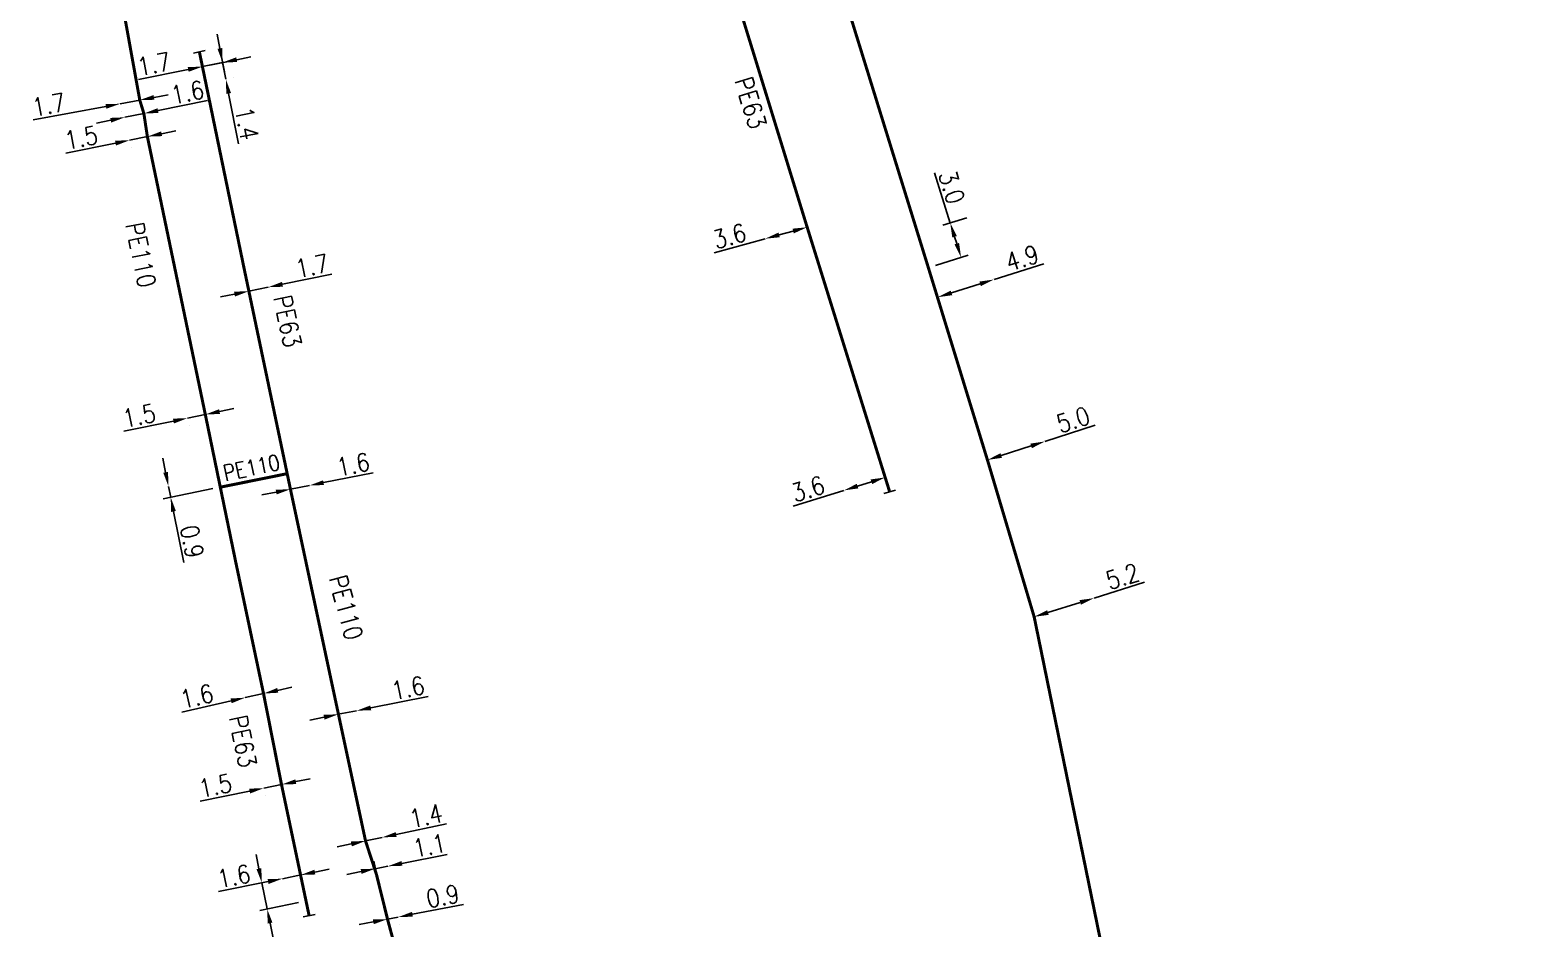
# Model space of a CAD drawing. Header units: millimetres. Extents: x 101000 to 102000, y 121011 to 122007.
# Drawn here: x 101525.4 to 101648.6, y 121326.3 to 121400.8 of the extents above; entities that cross this region are included whole.
import ezdxf
from ezdxf.enums import TextEntityAlignment as Align

# ---------------------------------------------------------------- set-up
doc = ezdxf.new("R2010")
doc.units = ezdxf.units.MM
doc.header["$PDMODE"] = 34
doc.linetypes.add('L_25_PE', pattern=[2000, 1000, 1000])
doc.layers.get('0').update_dxf_attribs({"linetype": 'CONTINUOUS'})
doc.layers.get('Defpoints').update_dxf_attribs({"linetype": 'CONTINUOUS'})
doc.layers.add('L_150', color=1, linetype='CONTINUOUS')
doc.layers.add('L_340', color=7, linetype='CONTINUOUS')
doc.styles.add('G_ROMANS', font='ROMANS.SHX', dxfattribs={"width": 0.75})
doc.styles.get("Standard").update_dxf_attribs({"font": 'romans.shx', "width": 0.85})
doc.dimstyles.get("Standard").update_dxf_attribs({"dimtxt": 1.5, "dimasz": 1.2, "dimexe": 0.625, "dimexo": 0.625, "dimgap": 0.25, "dimtad": 1, "dimdec": 1, "dimzin": 0, "dimdsep": 46, "dimtxsty": 'Standard', "dimcen": -0.5, "dimadec": 0, "dimazin": 0, "dimtfac": 1, "dimtdec": 1, "dimtmove": 0, "dimatfit": 3, "dimfxl": 0, "dimtolj": 1, "dimtzin": 0, "dimarcsym": 0})

# ---------------------------------------------------------------- blocks, each defined once
blk = doc.blocks.new('*D528')
at = {"layer": 'Defpoints', "color": 0, "linetype": 'Continuous', "transparency": 16777216}
for p in [(101589.76, 121384.43), (101586.28, 121383.48), (101586.28, 121383.48)]:
    blk.add_point(p, dxfattribs=at)
at = {"layer": 'L_150', "color": 0, "linetype": 'Continuous', "lineweight": -2, "transparency": 16777216}
for p, q in [((101588.6, 121384.11), (101587.44, 121383.8)), ((101586.28, 121383.48), (101582.07, 121382.32))]:
    blk.add_line(p, q, dxfattribs=at)
at = {"layer": 'L_150', "color": 0, "linetype": 'Continuous', "transparency": 16777216}
for points in [[(101587.39, 121383.99), (101587.49, 121383.6), (101586.28, 121383.48)], [(101588.55, 121384.31), (101588.65, 121383.92), (101589.76, 121384.43)]]:
    blk.add_solid(points, dxfattribs=at)
at = {"layer": 'L_150', "color": 0, "linetype": 'Continuous', "transparency": 16777216, "insert": (101583.33, 121383.7), "char_height": 1.5, "attachment_point": 5, "rotation": 15.3531}
blk.add_mtext('\\A1;3.6', dxfattribs=at)
blk = doc.blocks.new('*D529')
at = {"layer": 'Defpoints', "color": 0, "linetype": 'Continuous', "transparency": 16777216}
for p in [(101601.61, 121384.78), (101603.57, 121385.4), (101599.8, 121381.07)]:
    blk.add_point(p, dxfattribs=at)
at = {"layer": 'L_150', "color": 0, "linetype": 'Continuous', "lineweight": -2, "transparency": 16777216}
for p, q in [((101601.61, 121384.78), (101600.3, 121388.95)), ((101602.98, 121385.21), (101601.01, 121384.6)), ((101602.15, 121383.07), (101601.97, 121383.64)), ((101600.39, 121381.26), (101603.1, 121382.11))]:
    blk.add_line(p, q, dxfattribs=at)
at = {"layer": 'L_150', "color": 0, "linetype": 'Continuous', "transparency": 16777216}
for points in [[(101602.16, 121383.7), (101601.78, 121383.58), (101601.61, 121384.78)], [(101602.34, 121383.13), (101601.96, 121383.01), (101602.51, 121381.92)]]:
    blk.add_solid(points, dxfattribs=at)
at = {"layer": 'L_150', "color": 0, "linetype": 'Continuous', "transparency": 16777216, "insert": (101601.73, 121387.74), "char_height": 1.5, "attachment_point": 5, "rotation": 287.4214}
blk.add_mtext('\\A1;3.0', dxfattribs=at)
blk = doc.blocks.new('*D530')
at = {"layer": 'Defpoints', "color": 0, "linetype": 'Continuous', "transparency": 16777216}
for p in [(101599.8, 121381.07), (101605.24, 121380.1), (101605.24, 121380.1)]:
    blk.add_point(p, dxfattribs=at)
at = {"layer": 'L_150', "color": 0, "linetype": 'Continuous', "lineweight": -2, "transparency": 16777216}
for p, q in [((101605.24, 121380.1), (101609.35, 121381.39)), ((101599.98, 121380.47), (101600.75, 121378.04)), ((101601.71, 121378.99), (101604.09, 121379.74))]:
    blk.add_line(p, q, dxfattribs=at)
at = {"layer": 'L_150', "color": 0, "linetype": 'Continuous', "transparency": 16777216}
for points in [[(101604.03, 121379.93), (101604.15, 121379.55), (101605.24, 121380.1)], [(101601.65, 121379.18), (101601.77, 121378.8), (101600.56, 121378.63)]]:
    blk.add_solid(points, dxfattribs=at)
at = {"layer": 'L_150', "color": 0, "linetype": 'Continuous', "transparency": 16777216, "insert": (101607.57, 121381.88), "char_height": 1.5, "attachment_point": 5, "rotation": 17.4214}
blk.add_mtext('\\A1;4.9', dxfattribs=at)
blk = doc.blocks.new('*D531')
at = {"layer": 'Defpoints', "color": 0, "linetype": 'Continuous', "transparency": 16777216}
for p in [(101592.79, 121362.62), (101592.79, 121362.62), (101596.22, 121363.7)]:
    blk.add_point(p, dxfattribs=at)
at = {"layer": 'L_340', "color": 0, "linetype": 'Continuous', "lineweight": -2, "transparency": 16777216}
for p, q in [((101592.79, 121362.62), (101588.61, 121361.32)), ((101595.08, 121363.34), (101593.93, 121362.98))]:
    blk.add_line(p, q, dxfattribs=at)
at = {"layer": 'L_340', "color": 0, "linetype": 'Continuous', "transparency": 16777216}
for points in [[(101593.87, 121363.17), (101593.99, 121362.79), (101592.79, 121362.62)], [(101595.02, 121363.53), (101595.14, 121363.15), (101596.22, 121363.7)]]:
    blk.add_solid(points, dxfattribs=at)
at = {"layer": 'L_340', "color": 0, "linetype": 'Continuous', "transparency": 16777216, "insert": (101589.83, 121362.75), "char_height": 1.5, "attachment_point": 5, "rotation": 17.3225}
blk.add_mtext('\\A1;3.6', dxfattribs=at)
blk = doc.blocks.new('L_340_07')
at = {"color": 0, "linetype": 'Continuous', "const_width": 0.25, "flags": 128}
blk.add_lwpolyline([(0, 0), (1.25, 0)], dxfattribs=at)
at = {"color": 0, "linetype": 'Continuous', "flags": 128}
blk.add_lwpolyline([(1.25, -0.5), (1.25, 0.5)], dxfattribs=at)
at = {"color": 0, "linetype": 'Continuous', "style": 'G_ROMANS', "width": 0.75, "flags": 3}
for tag, p in [('DEF_LEG', (0.72, -3.47)), ('DEF_COUP', (0.72, -5.97)), ('DEF_TYPE', (0.72, -8.47))]:
    blk.add_attdef(tag, text='', height=1.2, dxfattribs=at).set_placement(p, align=Align.MIDDLE)
blk = doc.blocks.new('*D532')
at = {"layer": 'Defpoints', "color": 0, "linetype": 'Continuous', "transparency": 16777216}
for p in [(101613.52, 121353.7), (101613.52, 121353.7), (101608.56, 121352.15)]:
    blk.add_point(p, dxfattribs=at)
at = {"layer": 'L_150', "color": 0, "linetype": 'Continuous', "lineweight": -2, "transparency": 16777216}
for p, q in [((101613.52, 121353.7), (101617.69, 121355.01)), ((101609.7, 121352.5), (101612.38, 121353.34))]:
    blk.add_line(p, q, dxfattribs=at)
at = {"layer": 'L_150', "color": 0, "linetype": 'Continuous', "transparency": 16777216}
for points in [[(101612.32, 121353.53), (101612.44, 121353.15), (101613.52, 121353.7)], [(101609.64, 121352.7), (101609.76, 121352.31), (101608.56, 121352.15)]]:
    blk.add_solid(points, dxfattribs=at)
at = {"layer": 'L_150', "color": 0, "linetype": 'Continuous', "transparency": 16777216, "insert": (101615.88, 121355.49), "char_height": 1.5, "attachment_point": 5, "rotation": 17.4203}
blk.add_mtext('\\A1;5.2', dxfattribs=at)
blk = doc.blocks.new('*D533')
at = {"layer": 'Defpoints', "color": 0, "linetype": 'Continuous', "transparency": 16777216}
for p in [(101609.45, 121366.68), (101609.45, 121366.68), (101604.69, 121365.15)]:
    blk.add_point(p, dxfattribs=at)
at = {"layer": 'L_150', "color": 0, "linetype": 'Continuous', "lineweight": -2, "transparency": 16777216}
for p, q in [((101609.45, 121366.68), (101613.61, 121368.02)), ((101605.83, 121365.51), (101608.31, 121366.31))]:
    blk.add_line(p, q, dxfattribs=at)
at = {"layer": 'L_150', "color": 0, "linetype": 'Continuous', "transparency": 16777216}
for points in [[(101608.25, 121366.5), (101608.37, 121366.12), (101609.45, 121366.68)], [(101605.77, 121365.7), (101605.89, 121365.32), (101604.69, 121365.15)]]:
    blk.add_solid(points, dxfattribs=at)
at = {"layer": 'L_150', "color": 0, "linetype": 'Continuous', "transparency": 16777216, "insert": (101611.79, 121368.48), "char_height": 1.5, "attachment_point": 5, "rotation": 17.8404}
blk.add_mtext('\\A1;5.0', dxfattribs=at)
blk = doc.blocks.new('*D578')
at = {"layer": 'Defpoints', "color": 0, "linetype": 'Continuous', "transparency": 16777216}
for p in [(101555, 121327.1), (101555.89, 121327.27), (101555.89, 121327.27)]:
    blk.add_point(p, dxfattribs=at)
at = {"layer": 'L_150', "color": 0, "linetype": 'Continuous', "lineweight": -2, "transparency": 16777216}
for p, q in [((101557.06, 121327.5), (101561.3, 121328.31)), ((101553.82, 121326.88), (101552.65, 121326.65)), ((101555, 121327.1), (101555.89, 121327.27)), ((101555.12, 121326.49), (101555.12, 121326.49)), ((101556, 121326.66), (101556, 121326.66))]:
    blk.add_line(p, q, dxfattribs=at)
at = {"layer": 'L_150', "color": 0, "linetype": 'Continuous', "transparency": 16777216}
for points in [[(101553.79, 121327.07), (101553.86, 121326.68), (101555, 121327.1)], [(101557.03, 121327.7), (101557.1, 121327.3), (101555.89, 121327.27)]]:
    blk.add_solid(points, dxfattribs=at)
at = {"layer": 'L_150', "color": 0, "linetype": 'Continuous', "transparency": 16777216, "insert": (101559.58, 121329), "char_height": 1.5, "attachment_point": 5, "rotation": 10.8962}
blk.add_mtext('\\A1;0.9', dxfattribs=at)
blk = doc.blocks.new('*D579')
at = {"layer": 'Defpoints', "color": 0, "linetype": 'Continuous', "transparency": 16777216}
for p in [(101554.09, 121330.78), (101555.02, 121331.48), (101555.02, 121331.48)]:
    blk.add_point(p, dxfattribs=at)
at = {"layer": 'L_150', "color": 0, "linetype": 'Continuous', "lineweight": -2, "transparency": 16777216}
for p, q in [((101553.97, 121331.39), (101553.87, 121331.89)), ((101556.2, 121331.72), (101559.95, 121332.46)), ((101552.81, 121331.05), (101551.64, 121330.81)), ((101553.99, 121331.28), (101555.02, 121331.48))]:
    blk.add_line(p, q, dxfattribs=at)
at = {"layer": 'L_150', "color": 0, "linetype": 'Continuous', "transparency": 16777216}
for points in [[(101556.16, 121331.91), (101556.24, 121331.52), (101555.02, 121331.48)], [(101552.78, 121331.24), (101552.85, 121330.85), (101553.99, 121331.28)]]:
    blk.add_solid(points, dxfattribs=at)
at = {"layer": 'L_150', "color": 0, "linetype": 'Continuous', "transparency": 16777216, "insert": (101558.47, 121333.19), "char_height": 1.5, "attachment_point": 5, "rotation": 11.2334}
blk.add_mtext('\\A1;1.1', dxfattribs=at)
blk = doc.blocks.new('*D580')
at = {"layer": 'Defpoints', "color": 0, "linetype": 'Continuous', "transparency": 16777216}
for p in [(101553.18, 121333.58), (101554.55, 121333.87), (101554.55, 121333.87)]:
    blk.add_point(p, dxfattribs=at)
at = {"layer": 'L_150', "color": 0, "linetype": 'Continuous', "lineweight": -2, "transparency": 16777216}
for p, q in [((101555.72, 121334.11), (101559.88, 121334.99)), ((101552, 121333.33), (101550.83, 121333.08)), ((101553.18, 121333.58), (101554.55, 121333.87))]:
    blk.add_line(p, q, dxfattribs=at)
at = {"layer": 'L_150', "color": 0, "linetype": 'Continuous', "transparency": 16777216}
for points in [[(101555.68, 121334.31), (101555.76, 121333.92), (101554.55, 121333.87)], [(101551.96, 121333.53), (101552.05, 121333.13), (101553.18, 121333.58)]]:
    blk.add_solid(points, dxfattribs=at)
at = {"layer": 'L_150', "color": 0, "linetype": 'Continuous', "transparency": 16777216, "insert": (101558.18, 121335.65), "char_height": 1.5, "attachment_point": 5, "rotation": 11.8649}
blk.add_mtext('\\A1;1.4', dxfattribs=at)
blk = doc.blocks.new('*D581')
at = {"layer": 'Defpoints', "color": 0, "linetype": 'Continuous', "transparency": 16777216}
for p in [(101550.55, 121345.88), (101552.44, 121344.37), (101552.44, 121344.37)]:
    blk.add_point(p, dxfattribs=at)
at = {"layer": 'L_150', "color": 0, "linetype": 'Continuous', "lineweight": -2, "transparency": 16777216}
for p, q in [((101553.61, 121344.61), (101558.36, 121345.56)), ((101550.68, 121345.26), (101551.04, 121343.45)), ((101550.92, 121344.07), (101552.44, 121344.37)), ((101549.74, 121343.83), (101548.56, 121343.59))]:
    blk.add_line(p, q, dxfattribs=at)
at = {"layer": 'L_150', "color": 0, "linetype": 'Continuous', "transparency": 16777216}
for points in [[(101553.57, 121344.8), (101553.65, 121344.41), (101552.44, 121344.37)], [(101549.7, 121344.03), (101549.78, 121343.63), (101550.92, 121344.07)]]:
    blk.add_solid(points, dxfattribs=at)
at = {"layer": 'L_150', "color": 0, "linetype": 'Continuous', "transparency": 16777216, "insert": (101556.7, 121346.25), "char_height": 1.5, "attachment_point": 5, "rotation": 11.3699}
blk.add_mtext('\\A1;1.6', dxfattribs=at)
blk = doc.blocks.new('*D582')
at = {"layer": 'Defpoints', "color": 0, "linetype": 'Continuous', "transparency": 16777216}
for p in [(101546.96, 121362.72), (101548.53, 121363.03), (101548.53, 121363.03)]:
    blk.add_point(p, dxfattribs=at)
at = {"layer": 'L_150', "color": 0, "linetype": 'Continuous', "lineweight": -2, "transparency": 16777216}
for p, q in [((101549.7, 121363.27), (101553.81, 121364.08)), ((101546.96, 121362.72), (101548.53, 121363.03)), ((101545.78, 121362.49), (101544.6, 121362.25))]:
    blk.add_line(p, q, dxfattribs=at)
at = {"layer": 'L_150', "color": 0, "linetype": 'Continuous', "transparency": 16777216}
for points in [[(101545.74, 121362.68), (101545.82, 121362.29), (101546.96, 121362.72)], [(101549.66, 121363.46), (101549.74, 121363.07), (101548.53, 121363.03)]]:
    blk.add_solid(points, dxfattribs=at)
at = {"layer": 'L_150', "color": 0, "linetype": 'Continuous', "transparency": 16777216, "insert": (101552.15, 121364.77), "char_height": 1.5, "attachment_point": 5, "rotation": 11.2563}
blk.add_mtext('\\A1;1.6', dxfattribs=at)
blk = doc.blocks.new('*D583')
at = {"layer": 'Defpoints', "color": 0, "linetype": 'Continuous', "transparency": 16777216}
for p in [(101543.11, 121381.07), (101545.12, 121379.46), (101545.12, 121379.46)]:
    blk.add_point(p, dxfattribs=at)
at = {"layer": 'L_150', "color": 0, "linetype": 'Continuous', "lineweight": -2, "transparency": 16777216}
for p, q in [((101543.24, 121380.46), (101543.63, 121378.52)), ((101546.3, 121379.7), (101550.4, 121380.54)), ((101542.33, 121378.89), (101541.16, 121378.65)), ((101543.51, 121379.13), (101545.12, 121379.46))]:
    blk.add_line(p, q, dxfattribs=at)
at = {"layer": 'L_150', "color": 0, "linetype": 'Continuous', "transparency": 16777216}
for points in [[(101546.26, 121379.9), (101546.34, 121379.5), (101545.12, 121379.46)], [(101542.29, 121379.09), (101542.37, 121378.69), (101543.51, 121379.13)]]:
    blk.add_solid(points, dxfattribs=at)
at = {"layer": 'L_150', "color": 0, "linetype": 'Continuous', "transparency": 16777216, "insert": (101548.74, 121381.22), "char_height": 1.5, "attachment_point": 5, "rotation": 11.5455}
blk.add_mtext('\\A1;1.7', dxfattribs=at)
blk = doc.blocks.new('*D584')
at = {"layer": 'Defpoints', "color": 0, "linetype": 'Continuous', "transparency": 16777216}
for p in [(101539.67, 121397.74), (101541.33, 121398.08), (101541.61, 121396.69)]:
    blk.add_point(p, dxfattribs=at)
at = {"layer": 'L_340', "color": 0, "linetype": 'Continuous', "lineweight": -2, "transparency": 16777216}
for p, q in [((101541.49, 121397.31), (101541.21, 121398.69)), ((101542.51, 121398.31), (101543.69, 121398.55)), ((101538.49, 121397.5), (101534.38, 121396.68)), ((101541.33, 121398.08), (101539.67, 121397.74))]:
    blk.add_line(p, q, dxfattribs=at)
at = {"layer": 'L_340', "color": 0, "linetype": 'Continuous', "transparency": 16777216}
for points in [[(101542.47, 121398.51), (101542.55, 121398.12), (101541.33, 121398.08)], [(101538.45, 121397.7), (101538.53, 121397.31), (101539.67, 121397.74)]]:
    blk.add_solid(points, dxfattribs=at)
at = {"layer": 'L_340', "color": 0, "linetype": 'Continuous', "transparency": 16777216, "insert": (101535.65, 121397.95), "char_height": 1.5, "attachment_point": 5, "rotation": 11.3906}
blk.add_mtext('\\A1;1.7', dxfattribs=at)
blk = doc.blocks.new('*D585')
at = {"layer": 'Defpoints', "color": 0, "linetype": 'Continuous', "transparency": 16777216}
for p in [(101539.67, 121397.74), (101541.61, 121396.69), (101541.61, 121396.69)]:
    blk.add_point(p, dxfattribs=at)
at = {"layer": 'L_340', "color": 0, "linetype": 'Continuous', "lineweight": -2, "transparency": 16777216}
for p, q in [((101541.11, 121399.25), (101540.88, 121400.42)), ((101540.28, 121397.86), (101541.96, 121398.19)), ((101541.34, 121398.07), (101541.61, 121396.69)), ((101542.23, 121396.81), (101542.23, 121396.81)), ((101541.84, 121395.52), (101542.66, 121391.35))]:
    blk.add_line(p, q, dxfattribs=at)
at = {"layer": 'L_340', "color": 0, "linetype": 'Continuous', "transparency": 16777216}
for points in [[(101541.31, 121399.28), (101540.92, 121399.21), (101541.34, 121398.07)], [(101542.04, 121395.55), (101541.65, 121395.48), (101541.61, 121396.69)]]:
    blk.add_solid(points, dxfattribs=at)
at = {"layer": 'L_340', "color": 0, "linetype": 'Continuous', "transparency": 16777216, "insert": (101543.35, 121393.03), "char_height": 1.5, "attachment_point": 5, "rotation": 281.0491}
blk.add_mtext('\\A1;1.4', dxfattribs=at)
blk = doc.blocks.new('*D586')
at = {"layer": 'Defpoints', "color": 0, "linetype": 'Continuous', "transparency": 16777216}
for p in [(101536.86, 121362.94), (101536.86, 121362.94), (101541.15, 121362.89)]:
    blk.add_point(p, dxfattribs=at)
at = {"layer": 'L_150', "color": 0, "linetype": 'Continuous', "lineweight": -2, "transparency": 16777216}
for p, q in [((101536.62, 121364.12), (101536.38, 121365.29)), ((101540.54, 121362.77), (101536.43, 121361.93)), ((101536.86, 121362.94), (101537.04, 121362.06)), ((101537.28, 121360.88), (101538.13, 121356.66))]:
    blk.add_line(p, q, dxfattribs=at)
at = {"layer": 'L_150', "color": 0, "linetype": 'Continuous', "transparency": 16777216}
for points in [[(101536.82, 121364.16), (101536.43, 121364.08), (101536.86, 121362.94)], [(101537.47, 121360.92), (101537.08, 121360.84), (101537.04, 121362.06)]]:
    blk.add_solid(points, dxfattribs=at)
at = {"layer": 'L_150', "color": 0, "linetype": 'Continuous', "transparency": 16777216, "insert": (101538.81, 121358.38), "char_height": 1.5, "attachment_point": 5, "rotation": 281.4534}
blk.add_mtext('\\A1;0.9', dxfattribs=at)
blk = doc.blocks.new('*D587')
at = {"layer": 'Defpoints', "color": 0, "linetype": 'Continuous', "transparency": 16777216}
for p in [(101539.91, 121368.91), (101538.44, 121368.61), (101538.44, 121368.61)]:
    blk.add_point(p, dxfattribs=at)
at = {"layer": 'L_150', "color": 0, "linetype": 'Continuous', "lineweight": -2, "transparency": 16777216}
for p, q in [((101539.91, 121368.91), (101538.44, 121368.61)), ((101541.09, 121369.15), (101542.26, 121369.4)), ((101537.27, 121368.37), (101533.17, 121367.53)), ((101538.57, 121368), (101538.57, 121368)), ((101540.04, 121368.3), (101540.04, 121368.3))]:
    blk.add_line(p, q, dxfattribs=at)
at = {"layer": 'L_150', "color": 0, "linetype": 'Continuous', "transparency": 16777216}
for points in [[(101541.05, 121369.35), (101541.13, 121368.96), (101539.91, 121368.91)], [(101537.23, 121368.57), (101537.31, 121368.17), (101538.44, 121368.61)]]:
    blk.add_solid(points, dxfattribs=at)
at = {"layer": 'L_150', "color": 0, "linetype": 'Continuous', "transparency": 16777216, "insert": (101534.43, 121368.81), "char_height": 1.5, "attachment_point": 5, "rotation": 11.617}
blk.add_mtext('\\A1;1.5', dxfattribs=at)
blk = doc.blocks.new('*D588')
at = {"layer": 'Defpoints', "color": 0, "linetype": 'Continuous', "transparency": 16777216}
for p in [(101543.22, 121345.45), (101543.22, 121345.45), (101544.73, 121345.79)]:
    blk.add_point(p, dxfattribs=at)
at = {"layer": 'L_150', "color": 0, "linetype": 'Continuous', "lineweight": -2, "transparency": 16777216}
for p, q in [((101544.73, 121345.79), (101543.22, 121345.45)), ((101545.9, 121346.05), (101547.07, 121346.32)), ((101542.05, 121345.18), (101537.96, 121344.26))]:
    blk.add_line(p, q, dxfattribs=at)
at = {"layer": 'L_150', "color": 0, "linetype": 'Continuous', "transparency": 16777216}
for points in [[(101542, 121345.38), (101542.09, 121344.99), (101543.22, 121345.45)], [(101545.86, 121346.25), (101545.95, 121345.86), (101544.73, 121345.79)]]:
    blk.add_solid(points, dxfattribs=at)
at = {"layer": 'L_150', "color": 0, "linetype": 'Continuous', "transparency": 16777216, "insert": (101539.2, 121345.57), "char_height": 1.5, "attachment_point": 5, "rotation": 12.6938}
blk.add_mtext('\\A1;1.6', dxfattribs=at)
blk = doc.blocks.new('*D589')
at = {"layer": 'Defpoints', "color": 0, "linetype": 'Continuous', "transparency": 16777216}
for p in [(101544.75, 121337.95), (101544.75, 121337.95), (101546.22, 121338.25)]:
    blk.add_point(p, dxfattribs=at)
at = {"layer": 'L_150', "color": 0, "linetype": 'Continuous', "lineweight": -2, "transparency": 16777216}
for p, q in [((101546.22, 121338.25), (101544.75, 121337.95)), ((101547.4, 121338.49), (101548.58, 121338.73)), ((101543.58, 121337.71), (101539.47, 121336.87)), ((101544.88, 121337.34), (101544.88, 121337.34)), ((101546.35, 121337.64), (101546.35, 121337.64))]:
    blk.add_line(p, q, dxfattribs=at)
at = {"layer": 'L_150', "color": 0, "linetype": 'Continuous', "transparency": 16777216}
for points in [[(101543.54, 121337.91), (101543.62, 121337.51), (101544.75, 121337.95)], [(101547.36, 121338.68), (101547.44, 121338.29), (101546.22, 121338.25)]]:
    blk.add_solid(points, dxfattribs=at)
at = {"layer": 'L_150', "color": 0, "linetype": 'Continuous', "transparency": 16777216, "insert": (101540.74, 121338.15), "char_height": 1.5, "attachment_point": 5, "rotation": 11.5026}
blk.add_mtext('\\A1;1.5', dxfattribs=at)
blk = doc.blocks.new('*D590')
at = {"layer": 'Defpoints', "color": 0, "linetype": 'Continuous', "transparency": 16777216}
for p in [(101546.29, 121330.45), (101546.29, 121330.45), (101548.25, 121328.61)]:
    blk.add_point(p, dxfattribs=at)
at = {"layer": 'L_150', "color": 0, "linetype": 'Continuous', "lineweight": -2, "transparency": 16777216}
for p, q in [((101547.81, 121330.76), (101546.29, 121330.45)), ((101548.12, 121329.22), (101547.68, 121331.37)), ((101548.98, 121331), (101550.16, 121331.24)), ((101545.11, 121330.21), (101541.01, 121329.38))]:
    blk.add_line(p, q, dxfattribs=at)
at = {"layer": 'L_150', "color": 0, "linetype": 'Continuous', "transparency": 16777216}
for points in [[(101548.94, 121331.19), (101549.02, 121330.8), (101547.81, 121330.76)], [(101545.07, 121330.41), (101545.15, 121330.01), (101546.29, 121330.45)]]:
    blk.add_solid(points, dxfattribs=at)
at = {"layer": 'L_150', "color": 0, "linetype": 'Continuous', "transparency": 16777216, "insert": (101542.27, 121330.65), "char_height": 1.5, "attachment_point": 5, "rotation": 11.5051}
blk.add_mtext('\\A1;1.6', dxfattribs=at)
blk = doc.blocks.new('*D591')
at = {"layer": 'Defpoints', "color": 0, "linetype": 'Continuous', "transparency": 16777216}
for p in [(101544.59, 121330.1), (101544.59, 121330.1), (101548.25, 121328.61)]:
    blk.add_point(p, dxfattribs=at)
at = {"layer": 'L_340', "color": 0, "linetype": 'Continuous', "lineweight": -2, "transparency": 16777216}
for p, q in [((101544.35, 121331.28), (101544.11, 121332.45)), ((101544.59, 121330.1), (101545.03, 121327.95)), ((101545.2, 121330.23), (101545.2, 121330.23)), ((101547.63, 121328.48), (101544.42, 121327.82)), ((101545.27, 121326.77), (101546.15, 121322.49))]:
    blk.add_line(p, q, dxfattribs=at)
at = {"layer": 'L_340', "color": 0, "linetype": 'Continuous', "transparency": 16777216}
for points in [[(101544.55, 121331.32), (101544.15, 121331.24), (101544.59, 121330.1)], [(101545.47, 121326.81), (101545.08, 121326.73), (101545.03, 121327.95)]]:
    blk.add_solid(points, dxfattribs=at)
at = {"layer": 'L_340', "color": 0, "linetype": 'Continuous', "transparency": 16777216, "insert": (101546.81, 121324.24), "char_height": 1.5, "attachment_point": 5, "rotation": 281.5734}
blk.add_mtext('\\A1;2.2', dxfattribs=at)
blk = doc.blocks.new('*D592')
at = {"layer": 'Defpoints', "color": 0, "linetype": 'Continuous', "transparency": 16777216}
for p in [(101533.64, 121391.64), (101533.64, 121391.64), (101535.11, 121391.94)]:
    blk.add_point(p, dxfattribs=at)
at = {"layer": 'L_150', "color": 0, "linetype": 'Continuous', "lineweight": -2, "transparency": 16777216}
for p, q in [((101536.29, 121392.17), (101537.47, 121392.41)), ((101532.47, 121391.4), (101528.36, 121390.57)), ((101535.11, 121391.94), (101533.64, 121391.64)), ((101533.77, 121391.03), (101533.77, 121391.03)), ((101535.24, 121391.32), (101535.24, 121391.32))]:
    blk.add_line(p, q, dxfattribs=at)
at = {"layer": 'L_150', "color": 0, "linetype": 'Continuous', "transparency": 16777216}
for points in [[(101536.25, 121392.37), (101536.33, 121391.98), (101535.11, 121391.94)], [(101532.43, 121391.6), (101532.51, 121391.2), (101533.64, 121391.64)]]:
    blk.add_solid(points, dxfattribs=at)
at = {"layer": 'L_150', "color": 0, "linetype": 'Continuous', "transparency": 16777216, "insert": (101529.63, 121391.85), "char_height": 1.5, "attachment_point": 5, "rotation": 11.4502}
blk.add_mtext('\\A1;1.5', dxfattribs=at)
blk = doc.blocks.new('*D593')
at = {"layer": 'Defpoints', "color": 0, "linetype": 'Continuous', "transparency": 16777216}
for p in [(101532.86, 121394.66), (101532.86, 121394.66), (101534.48, 121394.97)]:
    blk.add_point(p, dxfattribs=at)
at = {"layer": 'L_150', "color": 0, "linetype": 'Continuous', "lineweight": -2, "transparency": 16777216}
for p, q in [((101534.48, 121394.97), (101532.86, 121394.66)), ((101535.66, 121395.19), (101536.84, 121395.41)), ((101531.68, 121394.44), (101525.66, 121393.32)), ((101532.97, 121394.05), (101532.97, 121394.05)), ((101534.59, 121394.35), (101534.59, 121394.35))]:
    blk.add_line(p, q, dxfattribs=at)
at = {"layer": 'L_150', "color": 0, "linetype": 'Continuous', "transparency": 16777216}
for points in [[(101531.64, 121394.64), (101531.71, 121394.25), (101532.86, 121394.66)], [(101535.62, 121395.38), (101535.69, 121394.99), (101534.48, 121394.97)]]:
    blk.add_solid(points, dxfattribs=at)
at = {"layer": 'L_150', "color": 0, "linetype": 'Continuous', "transparency": 16777216, "insert": (101526.94, 121394.58), "char_height": 1.5, "attachment_point": 5, "rotation": 10.5702}
blk.add_mtext('\\A1;1.7', dxfattribs=at)
blk = doc.blocks.new('*D594')
at = {"layer": 'Defpoints', "color": 0, "linetype": 'Continuous', "transparency": 16777216}
for p in [(101533.25, 121393.54), (101533.25, 121393.54), (101534.82, 121393.85)]:
    blk.add_point(p, dxfattribs=at)
at = {"layer": 'L_150', "color": 0, "linetype": 'Continuous', "lineweight": -2, "transparency": 16777216}
for p, q in [((101535.99, 121394.09), (101540.1, 121394.92)), ((101533.25, 121393.54), (101534.82, 121393.85)), ((101532.07, 121393.3), (101530.9, 121393.06))]:
    blk.add_line(p, q, dxfattribs=at)
at = {"layer": 'L_150', "color": 0, "linetype": 'Continuous', "transparency": 16777216}
for points in [[(101532.03, 121393.49), (101532.11, 121393.1), (101533.25, 121393.54)], [(101535.95, 121394.29), (101536.03, 121393.9), (101534.82, 121393.85)]]:
    blk.add_solid(points, dxfattribs=at)
at = {"layer": 'L_150', "color": 0, "linetype": 'Continuous', "transparency": 16777216, "insert": (101538.43, 121395.61), "char_height": 1.5, "attachment_point": 5, "rotation": 11.4502}
blk.add_mtext('\\A1;1.6', dxfattribs=at)

msp = doc.modelspace()

# ---------------------------------------------------------------- linework, layer by layer
at = {"layer": 'L_150', "linetype": 'L_25_PE', "const_width": 0.25, "flags": 128}
for points in [[(101575.62, 121490.22), (101575.8, 121485.25), (101575.8, 121482.47), (101576.43, 121478.01), (101576.43, 121478.01), (101579.89, 121460.12), (101583.31, 121440.92), (101587.9, 121421.52), (101589.91, 121413), (101599.8, 121381.07), (101604.69, 121365.15), (101608.56, 121352.15), (101615.68, 121317.39), (101622.98, 121281.99), (101633.93, 121224.05), (101641.78, 121185.08), (101642.16, 121182.89), (101644.67, 121165.51), (101648.45, 121145.93)], [(101596.22, 121363.7), (101589.76, 121384.43), (101581.08, 121412.6), (101579, 121419.35), (101578.92, 121419.61)], [(101532.41, 121406.42), (101534.48, 121394.97), (101534.82, 121393.85), (101535.11, 121391.94), (101539.91, 121368.91), (101541.15, 121362.89), (101542.43, 121356.68), (101544.73, 121345.79), (101546.22, 121338.25), (101548.25, 121328.61)], [(101546.69, 121364.01), (101541.15, 121362.89)]]:
    msp.add_lwpolyline(points, dxfattribs=at)
msp.add_lwpolyline([(101539.67, 121397.74), (101543.11, 121381.07), (101546.69, 121364.01), (101546.96, 121362.72), (101550.55, 121345.88), (101553.18, 121333.58), (101554.09, 121330.78), (101555, 121327.1), (101556.8, 121320.4), (101556.7, 121317.61), (101558.19, 121311.3), (101559.04, 121308.53), (101560.03, 121304.46), (101562.08, 121300.2), (101562.42, 121298.36), (101563.88, 121290.65), (101565.87, 121282.36), (101567.35, 121276.15), (101568.06, 121270.44, 0.089761), (101570.45, 121262.8, 0.112947), (101572.32, 121260.61, 0.060498), (101576.61, 121258.17), (101573.35, 121249.5)], format="xyb", dxfattribs=at)

# ---------------------------------------------------------------- block references
at = {"layer": 'L_340'}
for p, rotation in [((101539.67, 121397.74), 101.6704387638194), ((101596.22, 121363.7), 287.3284369323557), ((101548.25, 121328.61), 281.8489652312688)]:
    msp.add_blockref('L_340_07', p, dxfattribs=dict(at, rotation=rotation))

# ---------------------------------------------------------------- texts
at = {"layer": 'L_150', "linetype": 'Continuous', "width": 0.85}
for s, height, rotation, p in [('PE63', 1.5, 287.1247, (101585.08, 121394.74)), ('PE110', 1.5, 281.4756, (101534.57, 121382.14)), ('PE63', 1.5, 281.8391, (101546.73, 121376.64)), ('PE110', 1.3, 11.7773, (101543.74, 121364.51)), ('PE110', 1.5, 285, (101551.56, 121352.92)), ('PE63', 1.5, 281.4756, (101543.03, 121341.83))]:
    msp.add_text(s, height=height, rotation=rotation, dxfattribs=at).set_placement(p, align=Align.MIDDLE)

# ---------------------------------------------------------------- dimensions: what is measured, and where the dimension line sits
at = {"layer": 'L_150', "linetype": 'Continuous'}
for base, p1, p2, angle, picture, middle in [((101533.25, 121393.54), (101534.82, 121393.85), (101533.25, 121393.54), 11.4502, '*D594', (101538.63, 121394.63)), ((101532.86, 121394.66), (101534.48, 121394.97), (101532.86, 121394.66), 10.5702, '*D593', (101527.13, 121393.6)), ((101533.64, 121391.64), (101535.11, 121391.94), (101533.64, 121391.64), 11.4502, '*D592', (101529.83, 121390.86)), ((101601.61, 121384.78), (101599.8, 121381.07), (101603.57, 121385.4), 287.4214, '*D529', (101600.77, 121387.44)), ((101586.28, 121383.48), (101589.76, 121384.43), (101586.28, 121383.48), 15.3531, '*D528', (101583.6, 121382.74)), ((101545.12, 121379.46), (101543.11, 121381.07), (101545.12, 121379.46), 191.5455, '*D583', (101548.94, 121380.24)), ((101605.24, 121380.1), (101599.8, 121381.07), (101605.24, 121380.1), 197.4214, '*D530', (101607.87, 121380.92)), ((101538.44, 121368.61), (101539.91, 121368.91), (101538.44, 121368.61), 11.617, '*D587', (101534.63, 121367.83)), ((101609.45, 121366.68), (101604.69, 121365.15), (101609.45, 121366.68), 197.8404, '*D533', (101612.1, 121367.53)), ((101536.86, 121362.94), (101541.15, 121362.89), (101536.86, 121362.94), 281.4534, '*D586', (101537.83, 121358.18)), ((101548.53, 121363.03), (101546.96, 121362.72), (101548.53, 121363.03), 191.2563, '*D582', (101552.35, 121363.79)), ((101613.52, 121353.7), (101608.56, 121352.15), (101613.52, 121353.7), 197.4203, '*D532', (101616.18, 121354.54)), ((101543.218507, 121345.448464), (101544.730623, 121345.789061), (101543.218507, 121345.448464), 12.693777, '*D588', (101539.419056, 121344.592654)), ((101552.43629, 121344.37141), (101550.55241, 121345.87749), (101552.43629, 121344.37141), 191.36985, '*D581', (101556.8988, 121345.26876)), ((101544.75, 121337.95), (101546.22, 121338.25), (101544.75, 121337.95), 11.5026, '*D589', (101540.94, 121337.17)), ((101554.55, 121333.87), (101553.18, 121333.58), (101554.55, 121333.87), 191.8649, '*D580', (101558.39, 121334.67)), ((101555.02, 121331.48), (101554.09, 121330.78), (101555.02, 121331.48), 191.2334, '*D579', (101558.66, 121332.21)), ((101546.29, 121330.45), (101548.2471, 121328.6063), (101546.29, 121330.45), 11.5051, '*D590', (101542.4736, 121329.6732)), ((101555.89, 121327.27), (101555, 121327.1), (101555.89, 121327.27), 190.8962, '*D578', (101559.77, 121328.02))]:
    dim = msp.add_linear_dim(base=base, p1=p1, p2=p2, angle=angle, dimstyle='Standard', dxfattribs=at)
    dim.commit()
    dim.dimension.update_dxf_attribs({"geometry": picture, "text_midpoint": middle, "dimtype": 160})
at = {"layer": 'L_340', "linetype": 'Continuous'}
for base, p1, p2, angle, picture, middle in [((101541.61, 121396.69), (101539.67, 121397.74), (101541.61, 121396.69), 101.0491, '*D585', (101542.36, 121392.84)), ((101541.33, 121398.08), (101539.67, 121397.74), (101541.61, 121396.69), 191.3906, '*D584', (101535.85, 121396.97)), ((101592.79, 121362.62), (101596.22, 121363.7), (101592.79, 121362.62), 17.3225, '*D531', (101590.13, 121361.8)), ((101544.59, 121330.1), (101548.25, 121328.61), (101544.59, 121330.1), 281.5734, '*D591', (101545.83, 121324.04))]:
    dim = msp.add_linear_dim(base=base, p1=p1, p2=p2, angle=angle, dimstyle='Standard', dxfattribs=at)
    dim.commit()
    dim.dimension.update_dxf_attribs({"geometry": picture, "text_midpoint": middle, "dimtype": 160})

doc.saveas('drawing.dxf')
